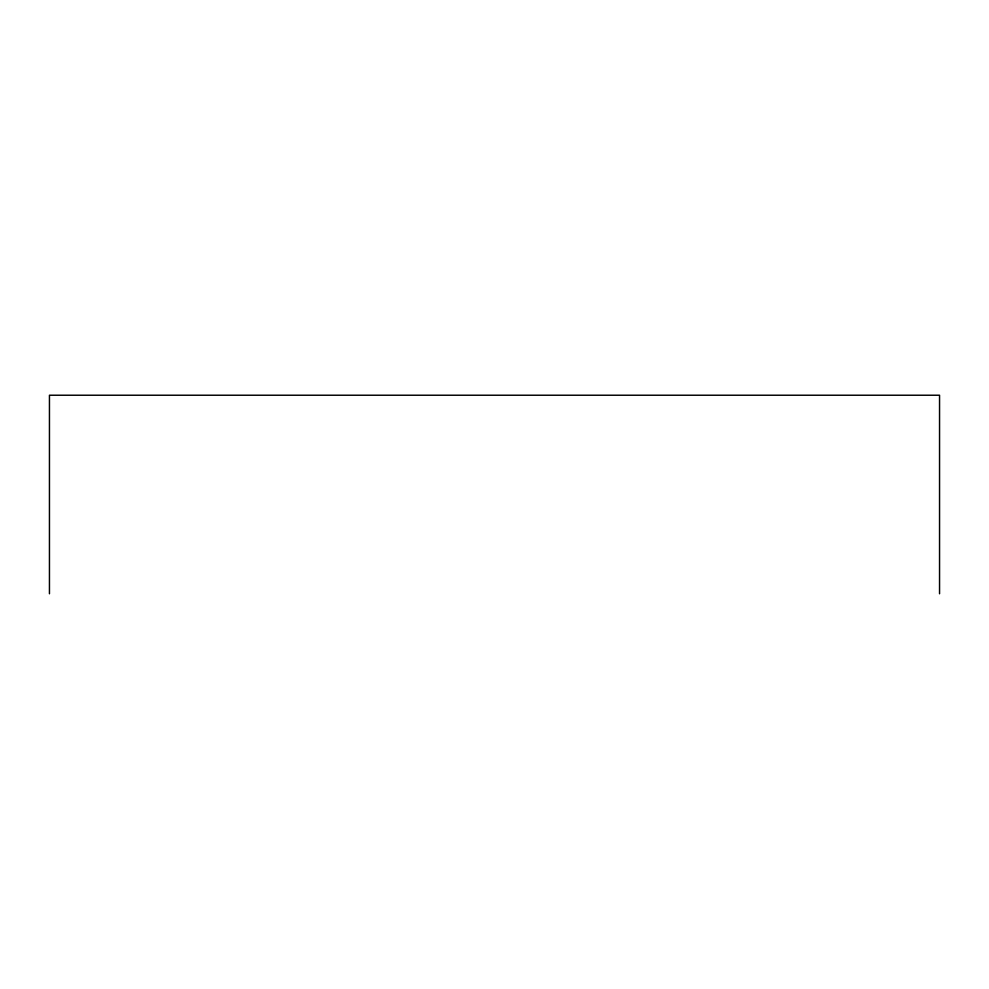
<?xml version="1.0" encoding="UTF-8"?>
<svg xmlns="http://www.w3.org/2000/svg" width="989" height="989" viewBox="0 0 989 989"><rect width="100%" height="100%" fill="white"/><g stroke="black" fill="none" stroke-linecap="round" stroke-linejoin="round"><path stroke-width="1.48" d="M939.55 593.771L939.55 395.229L49.45 395.229L49.45 593.771"/></g></svg>
